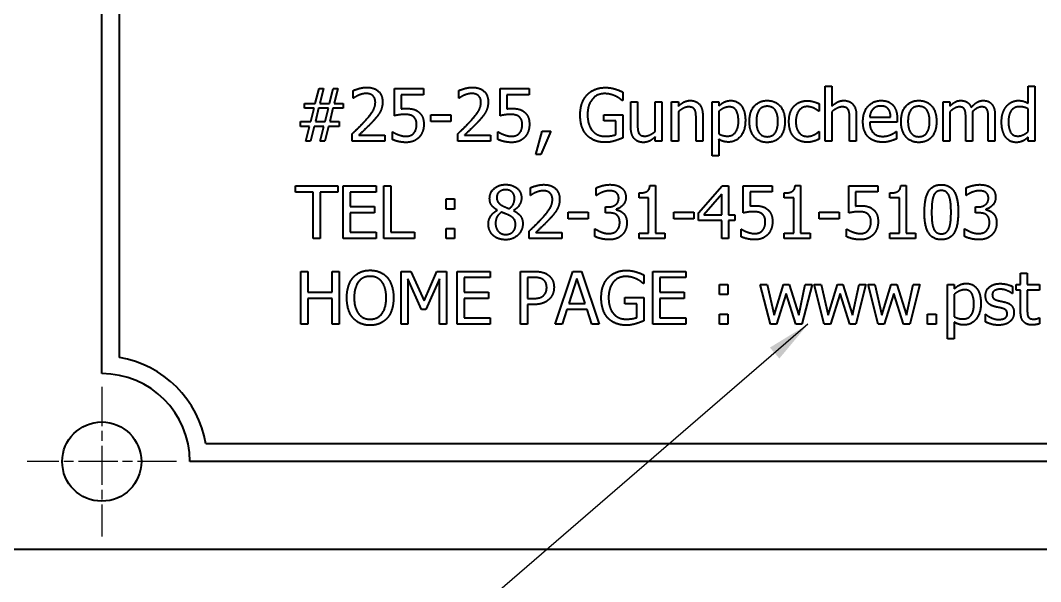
# Model space of a CAD drawing. Header units: millimetres. Extents: x 0 to 715, y 0 to 297.
# Drawn here: x 79.3 to 137.3, y 101.6 to 133.5 of the extents above; entities that cross this region are included whole.
import ezdxf

# ---------------------------------------------------------------- set-up
doc = ezdxf.new("R2010")
doc.units = ezdxf.units.MM
doc.linetypes.add('CHAIN', pattern=[0.3543, 0.2362, -0.0295, 0.0591, -0.0295])
for name, color, linetype, lineweight in [('가시적인 것(ISO)', 3, 'Continuous', 40), ('기호(ISO)', 5, 'Continuous', 25), ('중심 표식(ISO)', 1, 'Continuous', 25)]:
    doc.layers.add(name, color=color, linetype=linetype, lineweight=lineweight)
doc.styles.add('치수 텍스트_PSTEK_POSCO', font='isocp.shx')
doc.dimstyles.new('치수_PSTEK_POSCO$7', dxfattribs={"dimtxt": 3.5, "dimasz": 2.5, "dimexe": 2, "dimexo": 2.5, "dimgap": 1, "dimtad": 1, "dimrnd": 1e-08, "dimdsep": 46, "dimtxsty": '치수 텍스트_PSTEK_POSCO', "dimcen": 0.09, "dimdle": 10, "dimclrd": 7, "dimclre": 7, "dimclrt": 2, "dimadec": 1, "dimazin": 2, "dimtfac": 1, "dimtmove": 0, "dimatfit": 3, "dimfxl": 0, "dimtolj": 1, "dimlwd": -1, "dimlwe": -1, "dimarcsym": 0})

msp = doc.modelspace()

# ---------------------------------------------------------------- linework, layer by layer
at = {"layer": '가시적인 것(ISO)'}
for p, q in [((83.965, 113.408), (83.965, 213.408)), ((84.965, 114.324), (84.965, 212.492)), ((96.093, 128.757), (96.305, 129.608)), ((96.305, 129.608), (96.565, 129.608)), ((96.565, 129.608), (96.353, 128.757)), ((96.903, 128.757), (97.114, 129.608)), ((97.114, 129.608), (97.375, 129.608)), ((97.375, 129.608), (97.163, 128.757)), ((98.25, 129.063), (98.25, 129.491)), ((100.593, 128.061), (100.593, 129.608)), ((100.593, 129.608), (102.239, 129.608)), ((102.239, 129.255), (100.98, 129.255)), ((100.98, 129.255), (100.98, 128.455)), ((102.239, 129.608), (102.239, 129.255)), ((104.25, 129.063), (104.25, 129.491)), ((106.593, 128.061), (106.593, 129.608)), ((106.593, 129.608), (108.239, 129.608)), ((108.239, 129.255), (106.98, 129.255)), ((106.98, 129.255), (106.98, 128.455)), ((108.239, 129.608), (108.239, 129.255)), ((113.554, 129.403), (113.554, 128.922)), ((125.06, 129.741), (125.439, 129.741)), ((125.06, 126.608), (125.06, 129.741)), ((125.439, 129.741), (125.439, 128.608)), ((136.586, 128.769), (136.586, 129.741)), ((136.586, 129.741), (136.965, 129.741)), ((136.965, 129.741), (136.965, 126.608)), ((95.486, 128.484), (95.486, 128.757)), ((95.486, 128.757), (96.093, 128.757)), ((96.353, 128.757), (96.903, 128.757)), ((97.163, 128.757), (97.683, 128.757)), ((97.683, 128.757), (97.683, 128.484)), ((98.272, 129.063), (98.25, 129.063)), ((104.272, 129.063), (104.25, 129.063)), ((113.554, 128.922), (113.52, 128.922)), ((114.02, 127.398), (114.02, 128.859)), ((114.02, 128.859), (114.4, 128.859)), ((114.4, 128.859), (114.4, 127.575)), ((115.409, 127.176), (115.409, 128.859)), ((115.409, 128.859), (115.788, 128.859)), ((115.788, 128.859), (115.788, 126.608)), ((116.337, 128.859), (116.717, 128.859)), ((116.337, 126.608), (116.337, 128.859)), ((116.717, 128.859), (116.717, 128.608)), ((118.637, 125.779), (118.637, 128.859)), ((118.637, 128.859), (119.016, 128.859)), ((119.016, 128.859), (119.016, 128.623)), ((124.715, 128.737), (124.715, 128.312)), ((131.77, 126.608), (131.77, 128.859)), ((131.77, 128.859), (132.149, 128.859)), ((132.149, 128.859), (132.149, 128.611)), ((96.023, 128.484), (95.486, 128.484)), ((95.841, 127.728), (96.023, 128.484)), ((96.283, 128.489), (96.096, 127.723)), ((96.84, 128.489), (96.283, 128.489)), ((96.653, 127.723), (96.84, 128.489)), ((97.093, 128.484), (96.91, 127.728)), ((97.683, 128.484), (97.093, 128.484)), ((102.653, 127.738), (102.653, 128.103)), ((102.653, 128.103), (103.788, 128.103)), ((103.788, 128.103), (103.788, 127.738)), ((112.477, 127.767), (112.477, 128.117)), ((112.477, 128.117), (113.566, 128.117)), ((113.566, 128.117), (113.566, 126.807)), ((116.717, 128.29), (116.717, 126.608)), ((119.016, 128.307), (119.016, 127.028)), ((124.715, 128.312), (124.693, 128.312)), ((125.439, 128.29), (125.439, 126.608)), ((132.149, 128.29), (132.149, 126.608)), ((133.426, 128.091), (133.426, 126.608)), ((134.702, 128.091), (134.702, 126.608)), ((136.586, 127.155), (136.586, 128.455)), ((95.25, 127.456), (95.25, 127.728)), ((95.25, 127.728), (95.841, 127.728)), ((96.096, 127.723), (96.653, 127.723)), ((96.91, 127.728), (97.447, 127.728)), ((97.447, 127.728), (97.447, 127.456)), ((103.788, 127.738), (102.653, 127.738)), ((113.172, 127.767), (112.477, 127.767)), ((113.172, 126.992), (113.172, 127.767)), ((117.725, 126.608), (117.725, 127.891)), ((118.105, 128.069), (118.105, 126.608)), ((126.448, 126.608), (126.448, 127.891)), ((126.828, 128.069), (126.828, 126.608)), ((127.589, 127.984), (128.777, 127.984)), ((129.147, 127.694), (127.589, 127.694)), ((129.147, 127.901), (129.147, 127.694)), ((133.046, 126.608), (133.046, 127.911)), ((134.323, 126.608), (134.323, 127.911)), ((95.77, 127.456), (95.25, 127.456)), ((95.559, 126.608), (95.77, 127.456)), ((96.03, 127.456), (95.819, 126.608)), ((96.58, 127.456), (96.03, 127.456)), ((96.368, 126.608), (96.58, 127.456)), ((96.84, 127.456), (96.628, 126.608)), ((97.447, 127.456), (96.84, 127.456)), ((98.187, 126.608), (98.187, 127.033)), ((98.563, 126.955), (100.037, 126.955)), ((100.037, 126.955), (100.037, 126.608)), ((100.469, 126.715), (100.469, 127.14)), ((100.469, 127.14), (100.499, 127.14)), ((104.187, 126.608), (104.187, 127.033)), ((104.563, 126.955), (106.037, 126.955)), ((106.037, 126.955), (106.037, 126.608)), ((106.469, 126.715), (106.469, 127.14)), ((106.469, 127.14), (106.499, 127.14)), ((108.618, 125.861), (108.973, 127.181)), ((109.477, 127.181), (108.913, 125.861)), ((108.973, 127.181), (109.477, 127.181)), ((124.693, 127.159), (124.715, 127.159)), ((124.715, 127.159), (124.715, 126.734)), ((129.084, 127.159), (129.106, 127.159)), ((129.106, 127.159), (129.106, 126.746)), ((95.819, 126.608), (95.559, 126.608)), ((96.628, 126.608), (96.368, 126.608)), ((100.037, 126.608), (98.187, 126.608)), ((106.037, 126.608), (104.187, 126.608)), ((115.409, 126.608), (115.409, 126.856)), ((115.788, 126.608), (115.409, 126.608)), ((116.717, 126.608), (116.337, 126.608)), ((118.105, 126.608), (117.725, 126.608)), ((119.016, 126.722), (119.016, 125.779)), ((125.439, 126.608), (125.06, 126.608)), ((126.828, 126.608), (126.448, 126.608)), ((132.149, 126.608), (131.77, 126.608)), ((133.426, 126.608), (133.046, 126.608)), ((134.702, 126.608), (134.323, 126.608)), ((136.586, 126.608), (136.586, 126.836)), ((136.965, 126.608), (136.586, 126.608)), ((108.913, 125.861), (108.618, 125.861)), ((119.016, 125.779), (118.637, 125.779)), ((94.963, 123.726), (94.963, 124.081)), ((94.963, 124.081), (97.375, 124.081)), ((97.375, 124.081), (97.375, 123.726)), ((97.678, 121.081), (97.678, 124.081)), ((97.678, 124.081), (99.555, 124.081)), ((99.555, 124.081), (99.555, 123.726)), ((99.993, 121.081), (99.993, 124.081)), ((99.993, 124.081), (100.392, 124.081)), ((100.392, 124.081), (100.392, 121.436)), ((115.102, 124.091), (115.413, 124.091)), ((115.413, 124.091), (115.413, 121.387)), ((117.857, 122.535), (119.199, 124.081)), ((119.199, 124.081), (119.568, 124.081)), ((119.568, 124.081), (119.568, 122.435)), ((120.402, 122.535), (120.402, 124.081)), ((120.402, 124.081), (122.048, 124.081)), ((122.048, 124.081), (122.048, 123.728)), ((123.353, 124.091), (123.665, 124.091)), ((123.665, 124.091), (123.665, 121.387)), ((126.402, 122.535), (126.402, 124.081)), ((126.402, 124.081), (128.048, 124.081)), ((128.048, 124.081), (128.048, 123.728)), ((129.353, 124.091), (129.665, 124.091)), ((129.665, 124.091), (129.665, 121.387)), ((95.969, 123.726), (94.963, 123.726)), ((95.969, 121.081), (95.969, 123.726)), ((96.368, 123.726), (96.368, 121.081)), ((97.375, 123.726), (96.368, 123.726)), ((99.555, 123.726), (98.077, 123.726)), ((98.077, 123.726), (98.077, 122.904)), ((108.31, 123.536), (108.31, 123.964)), ((108.332, 123.536), (108.31, 123.536)), ((112.054, 123.534), (112.054, 123.959)), ((112.078, 123.534), (112.054, 123.534)), ((114.482, 123.398), (114.482, 123.672)), ((119.182, 123.607), (118.173, 122.435)), ((119.182, 122.435), (119.182, 123.607)), ((122.048, 123.728), (120.789, 123.728)), ((120.789, 123.728), (120.789, 122.929)), ((122.734, 123.398), (122.734, 123.672)), ((128.048, 123.728), (126.789, 123.728)), ((126.789, 123.728), (126.789, 122.929)), ((128.734, 123.398), (128.734, 123.672)), ((133.059, 123.534), (133.059, 123.959)), ((133.083, 123.534), (133.059, 123.534)), ((98.077, 122.904), (99.456, 122.904)), ((99.456, 122.904), (99.456, 122.549)), ((103.518, 122.758), (103.518, 123.332)), ((103.518, 123.332), (103.999, 123.332)), ((103.999, 123.332), (103.999, 122.758)), ((112.584, 122.542), (112.584, 122.875)), ((112.584, 122.875), (112.717, 122.875)), ((115.027, 123.398), (114.482, 123.398)), ((115.027, 121.387), (115.027, 123.398)), ((123.278, 123.398), (122.734, 123.398)), ((123.278, 121.387), (123.278, 123.398)), ((129.278, 123.398), (128.734, 123.398)), ((129.278, 121.387), (129.278, 123.398)), ((133.589, 122.542), (133.589, 122.875)), ((133.589, 122.875), (133.722, 122.875)), ((99.456, 122.549), (98.077, 122.549)), ((98.077, 122.549), (98.077, 121.436)), ((103.999, 122.758), (103.518, 122.758)), ((106.433, 122.683), (106.433, 122.695)), ((107.347, 122.678), (107.347, 122.666)), ((110.461, 122.211), (110.461, 122.576)), ((110.461, 122.576), (111.597, 122.576)), ((111.597, 122.576), (111.597, 122.211)), ((112.754, 122.542), (112.584, 122.542)), ((113.182, 122.749), (113.182, 122.719)), ((116.461, 122.211), (116.461, 122.576)), ((116.461, 122.576), (117.597, 122.576)), ((117.597, 122.576), (117.597, 122.211)), ((117.857, 122.112), (117.857, 122.535)), ((118.173, 122.435), (119.182, 122.435)), ((119.568, 122.435), (119.926, 122.435)), ((119.926, 122.435), (119.926, 122.112)), ((124.712, 122.211), (124.712, 122.576)), ((124.712, 122.576), (125.848, 122.576)), ((125.848, 122.576), (125.848, 122.211)), ((133.759, 122.542), (133.589, 122.542)), ((134.187, 122.749), (134.187, 122.719)), ((111.597, 122.211), (110.461, 122.211)), ((117.597, 122.211), (116.461, 122.211)), ((119.182, 122.112), (117.857, 122.112)), ((119.182, 121.081), (119.182, 122.112)), ((119.926, 122.112), (119.568, 122.112)), ((119.568, 122.112), (119.568, 121.081)), ((125.848, 122.211), (124.712, 122.211)), ((98.077, 121.436), (99.555, 121.436)), ((99.555, 121.436), (99.555, 121.081)), ((100.392, 121.436), (101.731, 121.436)), ((101.731, 121.436), (101.731, 121.081)), ((103.518, 121.081), (103.518, 121.655)), ((103.518, 121.655), (103.999, 121.655)), ((103.999, 121.655), (103.999, 121.081)), ((108.247, 121.081), (108.247, 121.506)), ((108.623, 121.429), (110.097, 121.429)), ((110.097, 121.429), (110.097, 121.081)), ((111.971, 121.628), (112, 121.628)), ((111.971, 121.202), (111.971, 121.628)), ((114.482, 121.081), (114.482, 121.387)), ((114.482, 121.387), (115.027, 121.387)), ((115.413, 121.387), (115.946, 121.387)), ((115.946, 121.387), (115.946, 121.081)), ((120.278, 121.188), (120.278, 121.613)), ((120.278, 121.613), (120.307, 121.613)), ((122.734, 121.081), (122.734, 121.387)), ((122.734, 121.387), (123.278, 121.387)), ((123.665, 121.387), (124.197, 121.387)), ((124.197, 121.387), (124.197, 121.081)), ((126.278, 121.188), (126.278, 121.613)), ((126.278, 121.613), (126.307, 121.613)), ((128.734, 121.081), (128.734, 121.387)), ((128.734, 121.387), (129.278, 121.387)), ((129.665, 121.387), (130.197, 121.387)), ((130.197, 121.387), (130.197, 121.081)), ((132.976, 121.628), (133.005, 121.628)), ((132.976, 121.202), (132.976, 121.628)), ((96.368, 121.081), (95.969, 121.081)), ((99.555, 121.081), (97.678, 121.081)), ((101.731, 121.081), (99.993, 121.081)), ((103.999, 121.081), (103.518, 121.081)), ((110.097, 121.081), (108.247, 121.081)), ((115.946, 121.081), (114.482, 121.081)), ((119.568, 121.081), (119.182, 121.081)), ((124.197, 121.081), (122.734, 121.081)), ((130.197, 121.081), (128.734, 121.081)), ((95.269, 116.215), (95.269, 119.215)), ((95.269, 119.215), (95.668, 119.215)), ((95.668, 119.215), (95.668, 118.039)), ((97.049, 118.039), (97.049, 119.215)), ((97.049, 119.215), (97.447, 119.215)), ((97.447, 119.215), (97.447, 116.215)), ((100.975, 116.215), (100.975, 119.215)), ((100.975, 119.215), (101.52, 119.215)), ((101.52, 119.215), (102.268, 117.545)), ((102.268, 117.545), (102.993, 119.215)), ((102.993, 119.215), (103.547, 119.215)), ((103.547, 119.215), (103.547, 116.215)), ((104.155, 116.215), (104.155, 119.215)), ((104.155, 119.215), (106.032, 119.215)), ((106.032, 118.86), (104.554, 118.86)), ((104.554, 118.86), (104.554, 118.039)), ((106.032, 119.215), (106.032, 118.86)), ((107.758, 116.215), (107.758, 119.215)), ((107.758, 119.215), (108.512, 119.215)), ((108.487, 118.87), (108.157, 118.87)), ((108.157, 118.87), (108.157, 117.674)), ((109.71, 116.215), (110.721, 119.215)), ((110.721, 119.215), (111.212, 119.215)), ((111.212, 119.215), (112.224, 116.215)), ((114.75, 119.011), (114.75, 118.53)), ((115.263, 116.215), (115.263, 119.215)), ((115.263, 119.215), (117.14, 119.215)), ((117.14, 118.86), (115.661, 118.86)), ((115.661, 118.86), (115.661, 118.039)), ((117.14, 119.215), (117.14, 118.86)), ((136.161, 118.467), (136.161, 119.113)), ((136.161, 119.113), (136.54, 119.113)), ((136.54, 119.113), (136.54, 118.467)), ((102.123, 117.042), (101.347, 118.8)), ((101.347, 118.8), (101.347, 116.215)), ((103.148, 118.8), (102.366, 117.042)), ((103.148, 116.215), (103.148, 118.8)), ((110.957, 118.807), (110.495, 117.394)), ((111.422, 117.394), (110.957, 118.807)), ((114.75, 118.53), (114.716, 118.53)), ((119.05, 117.893), (119.05, 118.467)), ((119.05, 118.467), (119.532, 118.467)), ((119.532, 118.467), (119.532, 117.893)), ((121.946, 116.215), (121.37, 118.467)), ((121.37, 118.467), (121.764, 118.467)), ((121.764, 118.467), (122.162, 116.723)), ((122.162, 116.723), (122.695, 118.467)), ((122.695, 118.467), (123.008, 118.467)), ((123.008, 118.467), (123.555, 116.723)), ((123.555, 116.723), (123.93, 118.467)), ((124.311, 118.467), (123.74, 116.215)), ((123.93, 118.467), (124.311, 118.467)), ((125.007, 116.215), (124.43, 118.467)), ((124.43, 118.467), (124.824, 118.467)), ((124.824, 118.467), (125.223, 116.723)), ((125.223, 116.723), (125.755, 118.467)), ((125.755, 118.467), (126.069, 118.467)), ((126.069, 118.467), (126.616, 116.723)), ((126.616, 116.723), (126.99, 118.467)), ((127.372, 118.467), (126.801, 116.215)), ((126.99, 118.467), (127.372, 118.467)), ((128.067, 116.215), (127.491, 118.467)), ((127.491, 118.467), (127.885, 118.467)), ((127.885, 118.467), (128.284, 116.723)), ((128.284, 116.723), (128.816, 118.467)), ((128.816, 118.467), (129.13, 118.467)), ((129.13, 118.467), (129.677, 116.723)), ((129.677, 116.723), (130.051, 118.467)), ((130.433, 118.467), (129.862, 116.215)), ((130.051, 118.467), (130.433, 118.467)), ((132.016, 118.467), (132.395, 118.467)), ((132.016, 115.386), (132.016, 118.467)), ((132.395, 118.467), (132.395, 118.231)), ((135.701, 118.357), (135.701, 117.951)), ((135.905, 118.153), (135.905, 118.467)), ((135.905, 118.467), (136.161, 118.467)), ((136.54, 118.467), (137.238, 118.467)), ((137.238, 118.467), (137.238, 118.153)), ((95.668, 118.039), (97.049, 118.039)), ((97.049, 117.684), (95.668, 117.684)), ((95.668, 117.684), (95.668, 116.215)), ((97.049, 116.215), (97.049, 117.684)), ((104.554, 118.039), (105.932, 118.039)), ((104.554, 117.684), (104.554, 116.57)), ((105.932, 117.684), (104.554, 117.684)), ((105.932, 118.039), (105.932, 117.684)), ((108.157, 117.674), (108.429, 117.674)), ((113.673, 117.375), (113.673, 117.725)), ((113.673, 117.725), (114.762, 117.725)), ((114.762, 117.725), (114.762, 116.415)), ((115.661, 118.039), (117.04, 118.039)), ((115.661, 117.684), (115.661, 116.57)), ((117.04, 117.684), (115.661, 117.684)), ((117.04, 118.039), (117.04, 117.684)), ((119.532, 117.893), (119.05, 117.893)), ((122.841, 117.951), (122.294, 116.215)), ((123.39, 116.215), (122.841, 117.951)), ((125.901, 117.951), (125.354, 116.215)), ((126.451, 116.215), (125.901, 117.951)), ((128.962, 117.951), (128.415, 116.215)), ((129.512, 116.215), (128.962, 117.951)), ((132.395, 117.915), (132.395, 116.636)), ((135.701, 117.951), (135.682, 117.951)), ((136.161, 118.153), (135.905, 118.153)), ((136.161, 116.906), (136.161, 118.153)), ((136.54, 118.153), (136.54, 117.081)), ((137.238, 118.153), (136.54, 118.153)), ((108.495, 117.334), (108.157, 117.334)), ((108.157, 117.334), (108.157, 116.215)), ((110.495, 117.394), (111.422, 117.394)), ((114.368, 117.375), (113.673, 117.375)), ((114.368, 116.599), (114.368, 117.375)), ((102.366, 117.042), (102.123, 117.042)), ((104.554, 116.57), (106.032, 116.57)), ((106.032, 116.57), (106.032, 116.215)), ((110.386, 117.054), (110.114, 116.215)), ((111.531, 117.054), (110.386, 117.054)), ((111.803, 116.215), (111.531, 117.054)), ((115.661, 116.57), (117.14, 116.57)), ((117.14, 116.57), (117.14, 116.215)), ((119.05, 116.215), (119.05, 116.789)), ((119.05, 116.789), (119.532, 116.789)), ((119.532, 116.789), (119.532, 116.215)), ((130.873, 116.215), (130.873, 116.789)), ((130.873, 116.789), (131.354, 116.789)), ((131.354, 116.789), (131.354, 116.215)), ((134.157, 116.351), (134.157, 116.777)), ((134.157, 116.777), (134.177, 116.777)), ((137.216, 116.575), (137.238, 116.575)), ((137.238, 116.575), (137.238, 116.235)), ((95.668, 116.215), (95.269, 116.215)), ((97.447, 116.215), (97.049, 116.215)), ((101.347, 116.215), (100.975, 116.215)), ((103.547, 116.215), (103.148, 116.215)), ((106.032, 116.215), (104.155, 116.215)), ((108.157, 116.215), (107.758, 116.215)), ((110.114, 116.215), (109.71, 116.215)), ((112.224, 116.215), (111.803, 116.215)), ((117.14, 116.215), (115.263, 116.215)), ((119.532, 116.215), (119.05, 116.215)), ((122.294, 116.215), (121.946, 116.215)), ((123.74, 116.215), (123.39, 116.215)), ((125.354, 116.215), (125.007, 116.215)), ((126.801, 116.215), (126.451, 116.215)), ((128.415, 116.215), (128.067, 116.215)), ((129.862, 116.215), (129.512, 116.215)), ((131.354, 116.215), (130.873, 116.215)), ((132.395, 116.33), (132.395, 115.386)), ((132.395, 115.386), (132.016, 115.386)), ((228.049, 109.408), (89.881, 109.408)), ((228.965, 108.408), (88.965, 108.408)), ((238.965, 103.408), (78.965, 103.408))]:
    msp.add_line(p, q, dxfattribs=at)
msp.add_circle((83.965, 108.408), 2.25, dxfattribs=at)
for radius, start, end in [(6, 9.59407, 80.40593), (5, 0, 90)]:
    msp.add_arc((83.965, 108.408), radius, start, end, dxfattribs=at)
for points in [[(98.25, 129.491), (98.374, 129.552), (98.819, 129.671), (99.018, 129.671)], [(98.989, 129.323), (98.882, 129.323), (98.663, 129.27), (98.563, 129.228)], [(99.356, 129.202), (99.285, 129.262), (99.101, 129.323), (98.989, 129.323)], [(99.018, 129.671), (99.439, 129.671), (99.913, 129.226), (99.913, 128.847)], [(104.25, 129.491), (104.374, 129.552), (104.819, 129.671), (105.018, 129.671)], [(104.989, 129.323), (104.882, 129.323), (104.663, 129.27), (104.563, 129.228)], [(105.356, 129.202), (105.285, 129.262), (105.101, 129.323), (104.989, 129.323)], [(105.018, 129.671), (105.439, 129.671), (105.913, 129.226), (105.913, 128.847)], [(111.142, 128.11), (111.142, 128.472), (111.346, 129.046), (111.536, 129.25)], [(111.536, 129.25), (111.718, 129.447), (112.253, 129.661), (112.571, 129.661)], [(112.525, 129.316), (112.093, 129.316), (111.558, 128.664), (111.558, 128.122)], [(113.14, 129.175), (113.019, 129.236), (112.705, 129.316), (112.525, 129.316)], [(112.571, 129.661), (112.725, 129.661), (113.002, 129.617), (113.128, 129.578)], [(113.128, 129.578), (113.23, 129.549), (113.478, 129.442), (113.554, 129.403)], [(98.563, 129.228), (98.478, 129.194), (98.32, 129.097), (98.272, 129.063)], [(98.911, 127.755), (99.254, 128.132), (99.504, 128.584), (99.504, 128.825)], [(99.504, 128.825), (99.504, 128.951), (99.426, 129.141), (99.356, 129.202)], [(99.913, 128.847), (99.913, 128.669), (99.83, 128.373), (99.757, 128.246)], [(104.563, 129.228), (104.478, 129.194), (104.32, 129.097), (104.272, 129.063)], [(104.911, 127.755), (105.254, 128.132), (105.504, 128.584), (105.504, 128.825)], [(105.504, 128.825), (105.504, 128.951), (105.426, 129.141), (105.356, 129.202)], [(105.913, 128.847), (105.913, 128.669), (105.83, 128.373), (105.757, 128.246)], [(113.52, 128.922), (113.444, 128.988), (113.286, 129.107), (113.14, 129.175)], [(116.717, 128.608), (116.887, 128.762), (117.215, 128.922), (117.4, 128.922)], [(117.4, 128.922), (117.73, 128.922), (118.105, 128.484), (118.105, 128.069)], [(119.016, 128.623), (119.157, 128.752), (119.503, 128.922), (119.704, 128.922)], [(119.704, 128.922), (120.091, 128.922), (120.524, 128.309), (120.524, 127.794)], [(120.757, 127.733), (120.757, 128.297), (121.311, 128.922), (121.764, 128.922)], [(121.764, 128.922), (122.221, 128.922), (122.768, 128.3), (122.768, 127.733)], [(123.293, 128.604), (123.426, 128.752), (123.823, 128.91), (124.051, 128.91)], [(124.051, 128.91), (124.236, 128.91), (124.581, 128.805), (124.715, 128.737)], [(125.439, 128.608), (125.61, 128.762), (125.938, 128.922), (126.123, 128.922)], [(126.123, 128.922), (126.453, 128.922), (126.828, 128.484), (126.828, 128.069)], [(127.204, 127.721), (127.204, 128.27), (127.781, 128.922), (128.245, 128.922)], [(128.245, 128.922), (128.454, 128.922), (128.777, 128.8), (128.896, 128.672)], [(128.896, 128.672), (129.018, 128.543), (129.147, 128.171), (129.147, 127.901)], [(129.371, 127.733), (129.371, 128.297), (129.925, 128.922), (130.377, 128.922)], [(130.377, 128.922), (130.834, 128.922), (131.381, 128.3), (131.381, 127.733)], [(132.149, 128.611), (132.298, 128.759), (132.589, 128.922), (132.764, 128.922)], [(132.764, 128.922), (132.964, 128.922), (133.272, 128.74), (133.353, 128.533)], [(133.353, 128.533), (133.525, 128.725), (133.851, 128.922), (134.041, 128.922)], [(134.041, 128.922), (134.187, 128.922), (134.425, 128.832), (134.512, 128.73)], [(134.512, 128.73), (134.602, 128.628), (134.702, 128.322), (134.702, 128.091)], [(135.366, 128.608), (135.49, 128.754), (135.837, 128.922), (136.029, 128.922)], [(136.029, 128.922), (136.197, 128.922), (136.447, 128.847), (136.586, 128.769)], [(99.757, 128.246), (99.684, 128.115), (99.473, 127.857), (99.356, 127.733)], [(101.187, 128.134), (101.021, 128.134), (100.693, 128.083), (100.593, 128.061)], [(100.98, 128.455), (101.053, 128.465), (101.194, 128.472), (101.252, 128.472)], [(101.678, 127.996), (101.593, 128.071), (101.34, 128.134), (101.187, 128.134)], [(101.252, 128.472), (101.483, 128.472), (101.802, 128.397), (101.947, 128.285)], [(101.947, 128.285), (102.096, 128.173), (102.256, 127.833), (102.256, 127.561)], [(105.757, 128.246), (105.684, 128.115), (105.473, 127.857), (105.356, 127.733)], [(107.187, 128.134), (107.021, 128.134), (106.693, 128.083), (106.593, 128.061)], [(106.98, 128.455), (107.053, 128.465), (107.194, 128.472), (107.252, 128.472)], [(107.678, 127.996), (107.593, 128.071), (107.34, 128.134), (107.187, 128.134)], [(107.252, 128.472), (107.483, 128.472), (107.802, 128.397), (107.947, 128.285)], [(107.947, 128.285), (108.096, 128.173), (108.256, 127.833), (108.256, 127.561)], [(111.533, 126.941), (111.344, 127.14), (111.142, 127.728), (111.142, 128.11)], [(111.558, 128.122), (111.558, 127.821), (111.699, 127.369), (111.832, 127.213)], [(117.3, 128.562), (117.159, 128.562), (116.86, 128.411), (116.717, 128.29)], [(117.653, 128.394), (117.606, 128.48), (117.441, 128.562), (117.3, 128.562)], [(117.725, 127.891), (117.725, 128.047), (117.696, 128.314), (117.653, 128.394)], [(119.612, 128.562), (119.452, 128.562), (119.15, 128.419), (119.016, 128.307)], [(120.132, 127.75), (120.132, 128.137), (119.887, 128.562), (119.612, 128.562)], [(121.764, 128.596), (121.469, 128.596), (121.148, 128.171), (121.148, 127.733)], [(122.376, 127.733), (122.376, 128.171), (122.058, 128.596), (121.764, 128.596)], [(123.001, 127.728), (123.001, 128.025), (123.159, 128.458), (123.293, 128.604)], [(124.044, 128.579), (123.75, 128.579), (123.392, 128.134), (123.392, 127.728)], [(124.435, 128.48), (124.355, 128.518), (124.141, 128.579), (124.044, 128.579)], [(124.693, 128.312), (124.652, 128.346), (124.525, 128.433), (124.435, 128.48)], [(126.023, 128.562), (125.882, 128.562), (125.583, 128.411), (125.439, 128.29)], [(126.375, 128.394), (126.329, 128.48), (126.164, 128.562), (126.023, 128.562)], [(126.448, 127.891), (126.448, 128.047), (126.419, 128.314), (126.375, 128.394)], [(127.773, 128.433), (127.688, 128.343), (127.601, 128.127), (127.589, 127.984)], [(128.223, 128.611), (128.072, 128.611), (127.861, 128.521), (127.773, 128.433)], [(128.648, 128.436), (128.583, 128.521), (128.376, 128.611), (128.223, 128.611)], [(128.777, 127.984), (128.772, 128.137), (128.709, 128.36), (128.648, 128.436)], [(130.377, 128.596), (130.083, 128.596), (129.762, 128.171), (129.762, 127.733)], [(130.99, 127.733), (130.99, 128.171), (130.671, 128.596), (130.377, 128.596)], [(132.667, 128.562), (132.546, 128.562), (132.276, 128.409), (132.149, 128.29)], [(132.983, 128.404), (132.944, 128.484), (132.796, 128.562), (132.667, 128.562)], [(133.046, 127.911), (133.046, 128.066), (133.022, 128.331), (132.983, 128.404)], [(133.943, 128.562), (133.827, 128.562), (133.559, 128.419), (133.418, 128.283)], [(133.418, 128.283), (133.421, 128.249), (133.426, 128.154), (133.426, 128.091)], [(134.259, 128.404), (134.221, 128.484), (134.072, 128.562), (133.943, 128.562)], [(134.323, 127.911), (134.323, 128.066), (134.298, 128.331), (134.259, 128.404)], [(135.079, 127.716), (135.079, 128.013), (135.232, 128.446), (135.366, 128.608)], [(136.093, 128.574), (135.801, 128.574), (135.47, 128.137), (135.47, 127.723)], [(136.586, 128.455), (136.445, 128.523), (136.221, 128.574), (136.093, 128.574)], [(98.187, 127.033), (98.386, 127.22), (98.741, 127.568), (98.911, 127.755)], [(99.356, 127.733), (99.166, 127.527), (98.702, 127.084), (98.563, 126.955)], [(101.848, 127.563), (101.848, 127.723), (101.76, 127.928), (101.678, 127.996)], [(101.695, 127.074), (101.77, 127.164), (101.848, 127.403), (101.848, 127.563)], [(102.256, 127.561), (102.256, 127.344), (102.118, 126.975), (101.991, 126.839)], [(104.187, 127.033), (104.386, 127.22), (104.741, 127.568), (104.911, 127.755)], [(105.356, 127.733), (105.166, 127.527), (104.702, 127.084), (104.563, 126.955)], [(107.848, 127.563), (107.848, 127.723), (107.76, 127.928), (107.678, 127.996)], [(107.695, 127.074), (107.77, 127.164), (107.848, 127.403), (107.848, 127.563)], [(108.256, 127.561), (108.256, 127.344), (108.118, 126.975), (107.991, 126.839)], [(114.4, 127.575), (114.4, 127.395), (114.426, 127.159), (114.473, 127.072)], [(119.512, 126.904), (119.806, 126.904), (120.132, 127.337), (120.132, 127.75)], [(120.524, 127.794), (120.524, 127.23), (119.986, 126.564), (119.576, 126.564)], [(121.764, 126.544), (121.294, 126.544), (120.757, 127.184), (120.757, 127.733)], [(121.148, 127.733), (121.148, 127.308), (121.469, 126.87), (121.764, 126.87)], [(122.768, 127.733), (122.768, 127.164), (122.221, 126.544), (121.764, 126.544)], [(121.764, 126.87), (122.055, 126.87), (122.376, 127.3), (122.376, 127.733)], [(123.293, 126.846), (123.154, 126.989), (123.001, 127.432), (123.001, 127.728)], [(123.392, 127.728), (123.392, 127.332), (123.738, 126.887), (124.044, 126.887)], [(128.337, 126.557), (127.798, 126.557), (127.204, 127.162), (127.204, 127.721)], [(127.589, 127.694), (127.589, 127.303), (127.982, 126.887), (128.332, 126.887)], [(130.377, 126.544), (129.908, 126.544), (129.371, 127.184), (129.371, 127.733)], [(129.762, 127.733), (129.762, 127.308), (130.083, 126.87), (130.377, 126.87)], [(131.381, 127.733), (131.381, 127.164), (130.834, 126.544), (130.377, 126.544)], [(130.377, 126.87), (130.669, 126.87), (130.99, 127.3), (130.99, 127.733)], [(135.31, 126.846), (135.2, 126.994), (135.079, 127.432), (135.079, 127.716)], [(135.47, 127.723), (135.47, 127.325), (135.723, 126.904), (136.003, 126.904)], [(100.499, 127.14), (100.545, 127.106), (100.717, 127.018), (100.822, 126.98)], [(100.822, 126.98), (100.941, 126.938), (101.138, 126.892), (101.262, 126.892)], [(101.262, 126.892), (101.383, 126.892), (101.612, 126.98), (101.695, 127.074)], [(106.499, 127.14), (106.545, 127.106), (106.717, 127.018), (106.822, 126.98)], [(106.822, 126.98), (106.941, 126.938), (107.138, 126.892), (107.262, 126.892)], [(107.262, 126.892), (107.383, 126.892), (107.612, 126.98), (107.695, 127.074)], [(112.569, 126.549), (112.251, 126.549), (111.723, 126.744), (111.533, 126.941)], [(111.832, 127.213), (111.961, 127.057), (112.326, 126.894), (112.554, 126.894)], [(112.554, 126.894), (112.722, 126.894), (113.058, 126.943), (113.172, 126.992)], [(114.225, 126.746), (114.127, 126.851), (114.02, 127.169), (114.02, 127.398)], [(114.473, 127.072), (114.519, 126.984), (114.677, 126.904), (114.825, 126.904)], [(114.825, 126.904), (114.964, 126.904), (115.277, 127.062), (115.409, 127.176)], [(119.016, 127.028), (119.165, 126.958), (119.376, 126.904), (119.512, 126.904)], [(124.044, 126.887), (124.229, 126.887), (124.564, 127.04), (124.693, 127.159)], [(128.332, 126.887), (128.456, 126.887), (128.697, 126.943), (128.794, 126.987)], [(128.794, 126.987), (128.896, 127.035), (129.037, 127.121), (129.084, 127.159)], [(136.003, 126.904), (136.151, 126.904), (136.452, 127.04), (136.586, 127.155)], [(101.255, 126.544), (101.041, 126.544), (100.623, 126.639), (100.469, 126.715)], [(101.991, 126.839), (101.865, 126.702), (101.488, 126.544), (101.255, 126.544)], [(107.255, 126.544), (107.041, 126.544), (106.623, 126.639), (106.469, 126.715)], [(107.991, 126.839), (107.865, 126.702), (107.488, 126.544), (107.255, 126.544)], [(113.123, 126.637), (112.975, 126.593), (112.737, 126.549), (112.569, 126.549)], [(113.566, 126.807), (113.49, 126.773), (113.233, 126.668), (113.123, 126.637)], [(114.725, 126.544), (114.58, 126.544), (114.319, 126.642), (114.225, 126.746)], [(115.409, 126.856), (115.234, 126.702), (114.92, 126.544), (114.725, 126.544)], [(119.576, 126.564), (119.408, 126.564), (119.15, 126.642), (119.016, 126.722)], [(124.051, 126.557), (123.818, 126.557), (123.431, 126.7), (123.293, 126.846)], [(124.421, 126.615), (124.324, 126.586), (124.17, 126.557), (124.051, 126.557)], [(124.715, 126.734), (124.659, 126.707), (124.489, 126.632), (124.421, 126.615)], [(128.763, 126.62), (128.653, 126.588), (128.473, 126.557), (128.337, 126.557)], [(129.106, 126.746), (129.04, 126.719), (128.841, 126.642), (128.763, 126.62)], [(135.915, 126.544), (135.73, 126.544), (135.419, 126.698), (135.31, 126.846)], [(136.282, 126.625), (136.202, 126.586), (136.029, 126.544), (135.915, 126.544)], [(136.586, 126.836), (136.499, 126.763), (136.37, 126.666), (136.282, 126.625)], [(105.998, 123.359), (105.998, 123.697), (106.508, 124.149), (106.902, 124.149)], [(106.902, 124.149), (107.311, 124.149), (107.804, 123.721), (107.804, 123.386)], [(108.31, 123.964), (108.434, 124.025), (108.879, 124.144), (109.078, 124.144)], [(109.078, 124.144), (109.499, 124.144), (109.973, 123.699), (109.973, 123.32)], [(112.054, 123.959), (112.185, 124.03), (112.635, 124.144), (112.836, 124.144)], [(112.836, 124.144), (113.041, 124.144), (113.345, 124.061), (113.469, 123.974)], [(114.482, 123.672), (114.791, 123.672), (115.083, 123.848), (115.102, 124.091)], [(122.734, 123.672), (123.042, 123.672), (123.334, 123.848), (123.353, 124.091)], [(128.734, 123.672), (129.042, 123.672), (129.334, 123.848), (129.353, 124.091)], [(130.698, 122.578), (130.698, 123.39), (131.167, 124.142), (131.658, 124.142)], [(131.658, 124.142), (132.152, 124.142), (132.616, 123.364), (132.616, 122.581)], [(133.059, 123.959), (133.19, 124.03), (133.64, 124.144), (133.841, 124.144)], [(133.841, 124.144), (134.046, 124.144), (134.349, 124.061), (134.473, 123.974)], [(106.9, 123.852), (106.681, 123.852), (106.401, 123.612), (106.401, 123.405)], [(107.41, 123.381), (107.41, 123.583), (107.14, 123.852), (106.9, 123.852)], [(108.623, 123.702), (108.538, 123.668), (108.38, 123.57), (108.332, 123.536)], [(109.049, 123.796), (108.942, 123.796), (108.723, 123.743), (108.623, 123.702)], [(109.416, 123.675), (109.345, 123.736), (109.161, 123.796), (109.049, 123.796)], [(109.564, 123.298), (109.564, 123.425), (109.486, 123.614), (109.416, 123.675)], [(112.375, 123.702), (112.277, 123.66), (112.134, 123.573), (112.078, 123.534)], [(112.805, 123.796), (112.695, 123.796), (112.479, 123.743), (112.375, 123.702)], [(113.17, 123.704), (113.094, 123.755), (112.909, 123.796), (112.805, 123.796)], [(113.328, 123.378), (113.328, 123.493), (113.24, 123.655), (113.17, 123.704)], [(113.469, 123.974), (113.6, 123.879), (113.736, 123.604), (113.736, 123.42)], [(131.211, 123.493), (131.15, 123.339), (131.106, 122.873), (131.106, 122.578)], [(131.658, 123.809), (131.49, 123.809), (131.274, 123.651), (131.211, 123.493)], [(132.098, 123.497), (132.037, 123.651), (131.826, 123.809), (131.658, 123.809)], [(132.208, 122.581), (132.208, 122.89), (132.159, 123.344), (132.098, 123.497)], [(133.379, 123.702), (133.282, 123.66), (133.139, 123.573), (133.083, 123.534)], [(133.81, 123.796), (133.7, 123.796), (133.484, 123.743), (133.379, 123.702)], [(134.174, 123.704), (134.099, 123.755), (133.914, 123.796), (133.81, 123.796)], [(134.332, 123.378), (134.332, 123.493), (134.245, 123.655), (134.174, 123.704)], [(134.473, 123.974), (134.605, 123.879), (134.741, 123.604), (134.741, 123.42)], [(106.433, 122.695), (106.212, 122.824), (105.998, 123.13), (105.998, 123.359)], [(106.401, 123.405), (106.401, 123.257), (106.545, 123.05), (106.688, 122.967)], [(106.688, 122.967), (106.749, 122.933), (107.007, 122.814), (107.111, 122.78)], [(107.111, 122.78), (107.286, 122.914), (107.41, 123.198), (107.41, 123.381)], [(107.804, 123.386), (107.804, 123.184), (107.568, 122.79), (107.347, 122.678)], [(108.971, 122.228), (109.314, 122.605), (109.564, 123.057), (109.564, 123.298)], [(109.973, 123.32), (109.973, 123.143), (109.89, 122.846), (109.817, 122.719)], [(112.717, 122.875), (112.987, 122.875), (113.328, 123.133), (113.328, 123.378)], [(113.736, 123.42), (113.736, 123.172), (113.41, 122.797), (113.182, 122.749)], [(120.789, 122.929), (120.862, 122.938), (121.003, 122.946), (121.061, 122.946)], [(121.061, 122.946), (121.292, 122.946), (121.61, 122.87), (121.756, 122.758)], [(126.789, 122.929), (126.862, 122.938), (127.003, 122.946), (127.061, 122.946)], [(127.061, 122.946), (127.292, 122.946), (127.61, 122.87), (127.756, 122.758)], [(133.722, 122.875), (133.992, 122.875), (134.332, 123.133), (134.332, 123.378)], [(134.741, 123.42), (134.741, 123.172), (134.415, 122.797), (134.187, 122.749)], [(105.925, 121.91), (105.925, 122.153), (106.185, 122.561), (106.433, 122.683)], [(106.674, 122.581), (106.508, 122.472), (106.331, 122.146), (106.331, 121.939)], [(107.114, 122.394), (107.046, 122.433), (106.817, 122.523), (106.674, 122.581)], [(107.466, 121.878), (107.466, 122.063), (107.32, 122.282), (107.114, 122.394)], [(107.347, 122.666), (107.61, 122.544), (107.879, 122.194), (107.879, 121.917)], [(109.817, 122.719), (109.744, 122.588), (109.533, 122.331), (109.416, 122.207)], [(113.206, 122.435), (113.121, 122.496), (112.89, 122.542), (112.754, 122.542)], [(113.182, 122.719), (113.277, 122.7), (113.493, 122.613), (113.585, 122.525)], [(113.386, 122), (113.386, 122.163), (113.291, 122.374), (113.206, 122.435)], [(113.585, 122.525), (113.678, 122.44), (113.794, 122.168), (113.794, 121.971)], [(120.995, 122.608), (120.83, 122.608), (120.502, 122.557), (120.402, 122.535)], [(121.486, 122.469), (121.401, 122.544), (121.148, 122.608), (120.995, 122.608)], [(121.657, 122.036), (121.657, 122.197), (121.569, 122.401), (121.486, 122.469)], [(121.756, 122.758), (121.905, 122.647), (122.065, 122.306), (122.065, 122.034)], [(126.995, 122.608), (126.83, 122.608), (126.502, 122.557), (126.402, 122.535)], [(127.486, 122.469), (127.401, 122.544), (127.148, 122.608), (126.995, 122.608)], [(127.657, 122.036), (127.657, 122.197), (127.569, 122.401), (127.486, 122.469)], [(127.756, 122.758), (127.905, 122.647), (128.065, 122.306), (128.065, 122.034)], [(131.658, 121.018), (131.162, 121.018), (130.698, 121.788), (130.698, 122.578)], [(131.106, 122.578), (131.106, 122.262), (131.145, 121.839), (131.208, 121.674)], [(132.616, 122.581), (132.616, 121.774), (132.147, 121.018), (131.658, 121.018)], [(132.101, 121.667), (132.159, 121.815), (132.208, 122.272), (132.208, 122.581)], [(134.211, 122.435), (134.126, 122.496), (133.895, 122.542), (133.759, 122.542)], [(134.187, 122.719), (134.281, 122.7), (134.498, 122.613), (134.59, 122.525)], [(134.391, 122), (134.391, 122.163), (134.296, 122.374), (134.211, 122.435)], [(134.59, 122.525), (134.683, 122.44), (134.799, 122.168), (134.799, 121.971)], [(106.183, 121.271), (106.056, 121.392), (105.925, 121.723), (105.925, 121.91)], [(106.331, 121.939), (106.331, 121.667), (106.659, 121.312), (106.907, 121.312)], [(107.879, 121.917), (107.879, 121.533), (107.32, 121.013), (106.902, 121.013)], [(106.907, 121.312), (107.16, 121.312), (107.466, 121.616), (107.466, 121.878)], [(108.247, 121.506), (108.446, 121.694), (108.801, 122.041), (108.971, 122.228)], [(109.416, 122.207), (109.226, 122), (108.762, 121.557), (108.623, 121.429)], [(113.221, 121.533), (113.301, 121.623), (113.386, 121.837), (113.386, 122)], [(113.794, 121.971), (113.794, 121.769), (113.656, 121.426), (113.529, 121.295)], [(121.503, 121.548), (121.579, 121.638), (121.657, 121.876), (121.657, 122.036)], [(122.065, 122.034), (122.065, 121.818), (121.926, 121.448), (121.8, 121.312)], [(127.503, 121.548), (127.579, 121.638), (127.657, 121.876), (127.657, 122.036)], [(128.065, 122.034), (128.065, 121.818), (127.926, 121.448), (127.8, 121.312)], [(134.225, 121.533), (134.306, 121.623), (134.391, 121.837), (134.391, 122)], [(134.799, 121.971), (134.799, 121.769), (134.661, 121.426), (134.534, 121.295)], [(106.902, 121.013), (106.678, 121.013), (106.311, 121.147), (106.183, 121.271)], [(112.79, 121.018), (112.564, 121.018), (112.122, 121.127), (111.971, 121.202)], [(112, 121.628), (112.127, 121.536), (112.554, 121.365), (112.766, 121.365)], [(112.766, 121.365), (112.89, 121.365), (113.138, 121.443), (113.221, 121.533)], [(113.529, 121.295), (113.398, 121.159), (113.026, 121.018), (112.79, 121.018)], [(121.063, 121.018), (120.849, 121.018), (120.431, 121.113), (120.278, 121.188)], [(120.307, 121.613), (120.353, 121.579), (120.526, 121.492), (120.631, 121.453)], [(120.631, 121.453), (120.75, 121.412), (120.947, 121.365), (121.071, 121.365)], [(121.8, 121.312), (121.674, 121.176), (121.297, 121.018), (121.063, 121.018)], [(121.071, 121.365), (121.192, 121.365), (121.421, 121.453), (121.503, 121.548)], [(127.063, 121.018), (126.849, 121.018), (126.431, 121.113), (126.278, 121.188)], [(126.307, 121.613), (126.353, 121.579), (126.526, 121.492), (126.631, 121.453)], [(126.631, 121.453), (126.75, 121.412), (126.947, 121.365), (127.071, 121.365)], [(127.8, 121.312), (127.674, 121.176), (127.297, 121.018), (127.063, 121.018)], [(127.071, 121.365), (127.192, 121.365), (127.421, 121.453), (127.503, 121.548)], [(131.208, 121.674), (131.267, 121.519), (131.483, 121.351), (131.658, 121.351)], [(131.658, 121.351), (131.824, 121.351), (132.04, 121.509), (132.101, 121.667)], [(133.795, 121.018), (133.569, 121.018), (133.127, 121.127), (132.976, 121.202)], [(133.005, 121.628), (133.131, 121.536), (133.559, 121.365), (133.771, 121.365)], [(133.771, 121.365), (133.895, 121.365), (134.143, 121.443), (134.225, 121.533)], [(134.534, 121.295), (134.403, 121.159), (134.031, 121.018), (133.795, 121.018)], [(97.885, 117.715), (97.885, 118.092), (98.072, 118.666), (98.245, 118.872)], [(98.245, 118.872), (98.42, 119.072), (98.909, 119.278), (99.21, 119.278)], [(99.212, 118.933), (98.996, 118.933), (98.67, 118.783), (98.546, 118.622)], [(99.21, 119.278), (99.516, 119.278), (100.007, 119.065), (100.178, 118.872)], [(99.876, 118.622), (99.757, 118.778), (99.422, 118.933), (99.212, 118.933)], [(100.178, 118.872), (100.348, 118.673), (100.537, 118.09), (100.537, 117.715)], [(109.022, 118.756), (108.927, 118.819), (108.674, 118.87), (108.487, 118.87)], [(108.512, 119.215), (108.779, 119.215), (109.153, 119.128), (109.297, 119.028)], [(109.297, 119.028), (109.465, 118.914), (109.654, 118.561), (109.654, 118.311)], [(112.338, 117.718), (112.338, 118.08), (112.542, 118.654), (112.732, 118.858)], [(112.732, 118.858), (112.914, 119.055), (113.449, 119.269), (113.768, 119.269)], [(113.721, 118.924), (113.289, 118.924), (112.754, 118.272), (112.754, 117.73)], [(114.336, 118.783), (114.215, 118.843), (113.901, 118.924), (113.721, 118.924)], [(113.768, 119.269), (113.921, 119.269), (114.198, 119.225), (114.324, 119.186)], [(114.324, 119.186), (114.426, 119.157), (114.674, 119.05), (114.75, 119.011)], [(98.546, 118.622), (98.427, 118.469), (98.301, 118.007), (98.301, 117.715)], [(100.122, 117.715), (100.122, 118.012), (99.993, 118.471), (99.876, 118.622)], [(109.238, 118.299), (109.238, 118.454), (109.131, 118.683), (109.022, 118.756)], [(109.068, 117.854), (109.158, 117.944), (109.238, 118.155), (109.238, 118.299)], [(109.654, 118.311), (109.654, 118.116), (109.516, 117.766), (109.392, 117.645)], [(114.716, 118.53), (114.64, 118.595), (114.482, 118.714), (114.336, 118.783)], [(132.395, 118.231), (132.536, 118.36), (132.881, 118.53), (133.083, 118.53)], [(133.083, 118.53), (133.469, 118.53), (133.902, 117.917), (133.902, 117.402)], [(134.167, 117.832), (134.167, 118.138), (134.627, 118.52), (135.006, 118.52)], [(135.006, 118.52), (135.193, 118.52), (135.572, 118.428), (135.701, 118.357)], [(98.242, 116.561), (98.07, 116.76), (97.885, 117.346), (97.885, 117.715)], [(98.301, 117.715), (98.301, 117.125), (98.797, 116.497), (99.212, 116.497)], [(99.212, 116.497), (99.628, 116.497), (100.122, 117.125), (100.122, 117.715)], [(100.537, 117.715), (100.537, 117.351), (100.353, 116.76), (100.178, 116.561)], [(108.429, 117.674), (108.672, 117.674), (108.971, 117.752), (109.068, 117.854)], [(112.73, 116.548), (112.54, 116.748), (112.338, 117.336), (112.338, 117.718)], [(112.754, 117.73), (112.754, 117.428), (112.895, 116.976), (113.029, 116.821)], [(132.99, 118.17), (132.83, 118.17), (132.529, 118.026), (132.395, 117.915)], [(133.511, 117.358), (133.511, 117.744), (133.265, 118.17), (132.99, 118.17)], [(134.658, 117.224), (134.4, 117.3), (134.167, 117.611), (134.167, 117.832)], [(134.999, 118.202), (134.811, 118.202), (134.554, 118.043), (134.554, 117.885)], [(134.554, 117.885), (134.554, 117.742), (134.707, 117.603), (134.877, 117.56)], [(135.682, 117.951), (135.536, 118.068), (135.181, 118.202), (134.999, 118.202)], [(109.392, 117.645), (109.236, 117.492), (108.815, 117.334), (108.495, 117.334)], [(132.891, 116.512), (133.185, 116.512), (133.511, 116.945), (133.511, 117.358)], [(133.902, 117.402), (133.902, 116.838), (133.365, 116.172), (132.954, 116.172)], [(135.064, 117.132), (134.991, 117.149), (134.758, 117.197), (134.658, 117.224)], [(134.877, 117.56), (134.96, 117.538), (135.169, 117.494), (135.283, 117.467)], [(135.397, 116.813), (135.397, 116.947), (135.251, 117.086), (135.064, 117.132)], [(135.283, 117.467), (135.531, 117.404), (135.784, 117.115), (135.784, 116.864)], [(136.54, 117.081), (136.54, 116.911), (136.552, 116.723), (136.593, 116.643)], [(99.21, 116.152), (98.906, 116.152), (98.42, 116.359), (98.242, 116.561)], [(100.178, 116.561), (99.993, 116.351), (99.504, 116.152), (99.21, 116.152)], [(113.765, 116.157), (113.447, 116.157), (112.919, 116.351), (112.73, 116.548)], [(113.029, 116.821), (113.157, 116.665), (113.522, 116.502), (113.751, 116.502)], [(113.751, 116.502), (113.918, 116.502), (114.254, 116.551), (114.368, 116.599)], [(132.395, 116.636), (132.543, 116.565), (132.755, 116.512), (132.891, 116.512)], [(134.177, 116.777), (134.225, 116.738), (134.357, 116.646), (134.466, 116.595)], [(134.466, 116.595), (134.561, 116.548), (134.794, 116.48), (134.918, 116.48)], [(134.918, 116.48), (135.008, 116.48), (135.215, 116.522), (135.264, 116.556)], [(135.264, 116.556), (135.334, 116.602), (135.397, 116.706), (135.397, 116.813)], [(135.784, 116.864), (135.784, 116.719), (135.67, 116.461), (135.558, 116.366)], [(136.817, 116.172), (136.508, 116.172), (136.161, 116.524), (136.161, 116.906)], [(136.593, 116.643), (136.627, 116.573), (136.781, 116.502), (136.912, 116.502)], [(136.912, 116.502), (137.004, 116.502), (137.177, 116.558), (137.216, 116.575)], [(114.319, 116.244), (114.171, 116.201), (113.933, 116.157), (113.765, 116.157)], [(114.762, 116.415), (114.687, 116.381), (114.429, 116.276), (114.319, 116.244)], [(132.954, 116.172), (132.786, 116.172), (132.529, 116.249), (132.395, 116.33)], [(134.904, 116.162), (134.678, 116.162), (134.286, 116.283), (134.157, 116.351)], [(135.558, 116.366), (135.439, 116.266), (135.135, 116.162), (134.904, 116.162)], [(137.238, 116.235), (137.131, 116.206), (136.912, 116.172), (136.817, 116.172)]]:
    msp.add_open_spline(points, degree=2, dxfattribs=at)
at = {"layer": '중심 표식(ISO)', "linetype": 'CHAIN', "ltscale": 9.445163}
for p, q in [((83.965, 112.658), (83.965, 104.158)), ((88.215, 108.408), (79.715, 108.408))]:
    msp.add_line(p, q, dxfattribs=at)

# ---------------------------------------------------------------- leaders
at = {"layer": '기호(ISO)', "color": 7, "annotation_type": 0, "has_hookline": 1, "hookline_direction": 1, "text_width": 24.196}
msp.add_leader([(124.08, 116.208), (103.092, 98.106), (100.592, 98.106)], dimstyle='치수_PSTEK_POSCO$7', override={"dimtad": 0}, dxfattribs=at)

doc.saveas('drawing.dxf')
